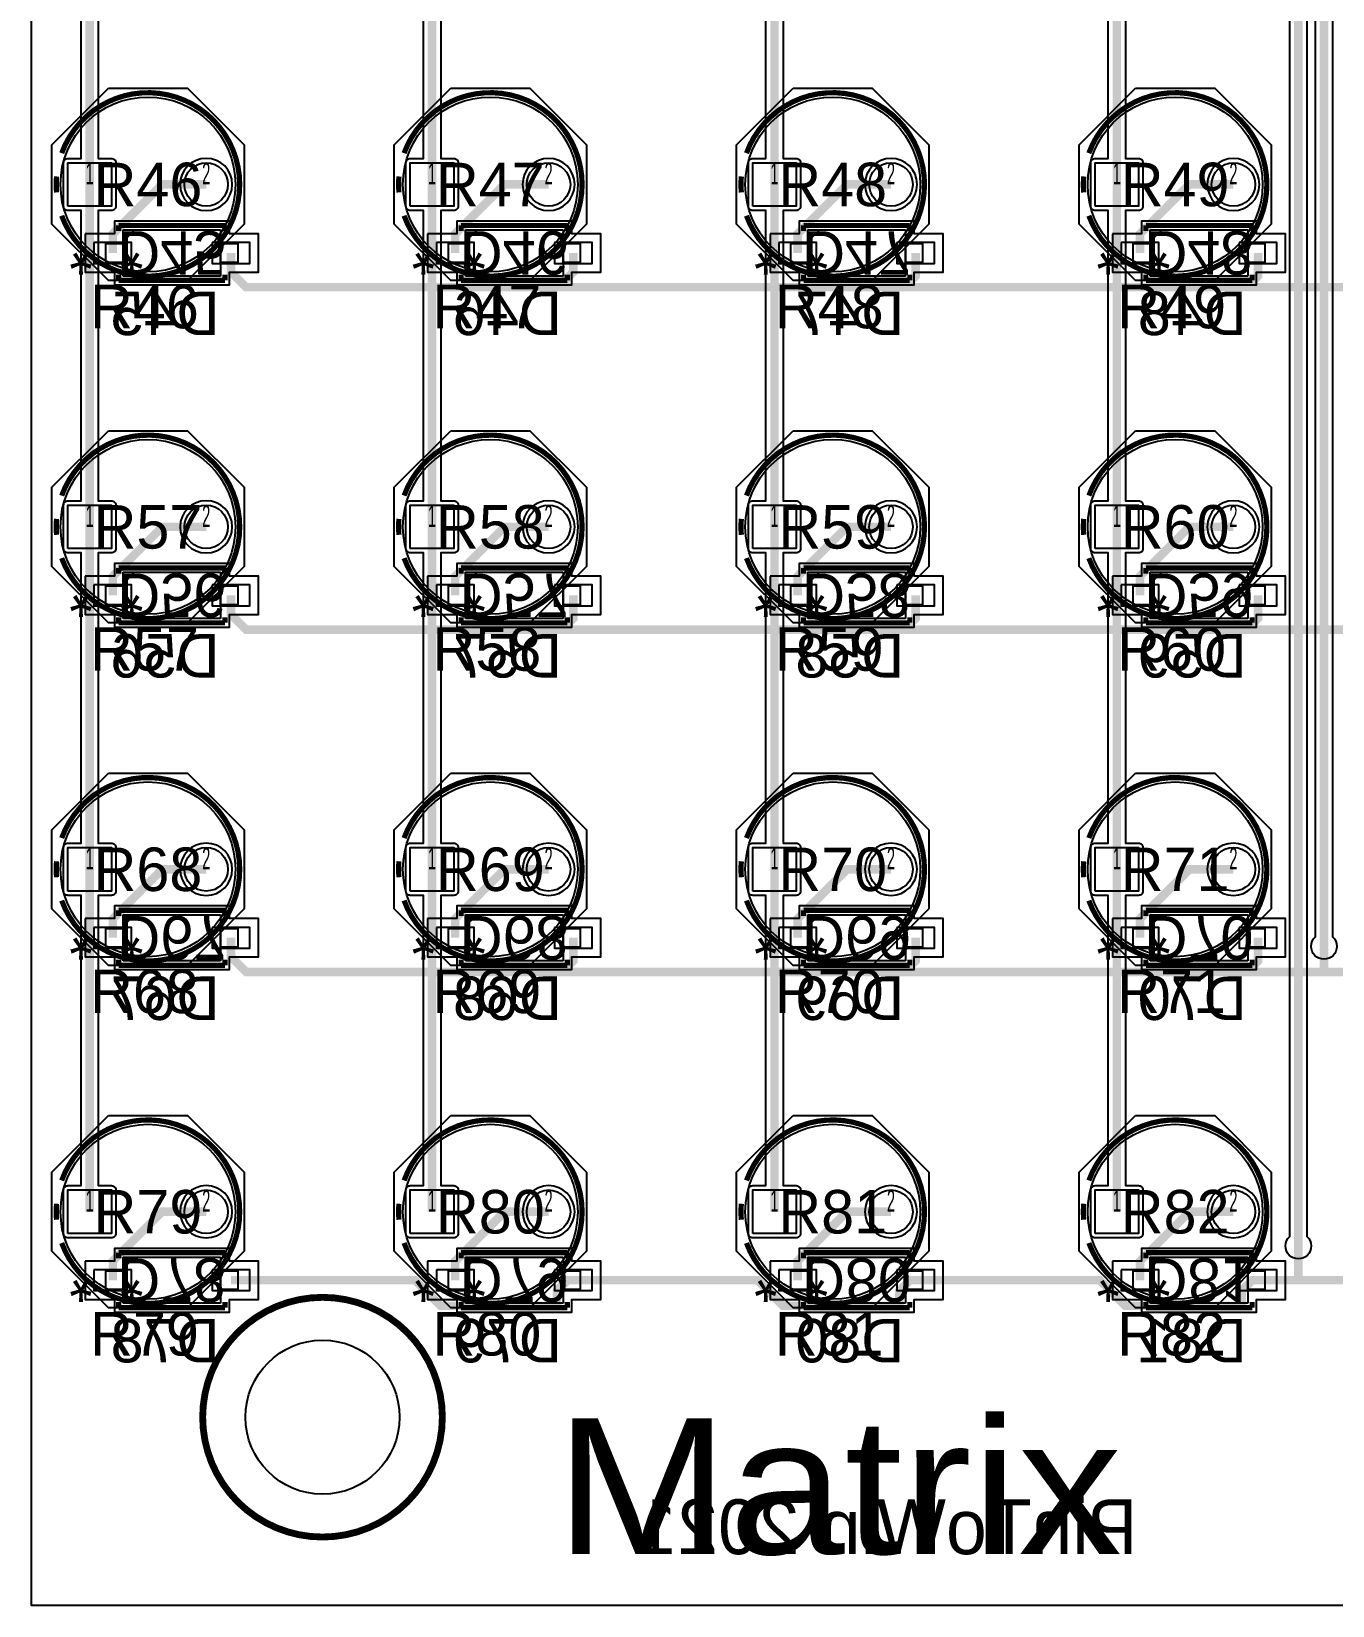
# Model space of a CAD drawing. Extents: x -64 to 44, y -72 to 40.
# Drawn here: x -63.5 to -25.5, y -71.5 to -25.53 of the extents above; entities that cross this region are included whole.
import ezdxf
from ezdxf.enums import TextEntityAlignment as Align

# ---------------------------------------------------------------- set-up
doc = ezdxf.new("R2010")
doc.units = 0
for name, color, linetype in [('ASSEMBLY', 12, 'CONTINUOUS'), ('BOUND', 85, 'CONTINUOUS'), ('COND', 80, 'CONTINUOUS'), ('COND2', 2, 'CONTINUOUS'), ('PACKAGES', 202, 'CONTINUOUS'), ('SILK_SCREEN', 85, 'CONTINUOUS'), ('SILK_SCREEN2', 85, 'CONTINUOUS'), ('SOLDER_MASK', 85, 'CONTINUOUS'), ('TEXT', 142, 'CONTINUOUS')]:
    doc.layers.add(name, color=color, linetype=linetype)

msp = doc.modelspace()

# ---------------------------------------------------------------- linework, layer by layer
at = {"layer": 'ASSEMBLY'}
for points in [[(-57.5455, -30, -1), (-62.6509, -30, -1), (-57.5455, -30)], [(-47.5455, -30, -1), (-52.6509, -30, -1), (-47.5455, -30)], [(-37.5455, -30, -1), (-42.6509, -30, -1), (-37.5455, -30)], [(-27.5455, -30, -1), (-32.6509, -30, -1), (-27.5455, -30)], [(-57.5455, -40, -1), (-62.6509, -40, -1), (-57.5455, -40)], [(-47.5455, -40, -1), (-52.6509, -40, -1), (-47.5455, -40)], [(-37.5455, -40, -1), (-42.6509, -40, -1), (-37.5455, -40)], [(-27.5455, -40, -1), (-32.6509, -40, -1), (-27.5455, -40)], [(-57.5455, -50, -1), (-62.6509, -50, -1), (-57.5455, -50)], [(-47.5455, -50, -1), (-52.6509, -50, -1), (-47.5455, -50)], [(-37.5455, -50, -1), (-42.6509, -50, -1), (-37.5455, -50)], [(-27.5455, -50, -1), (-32.6509, -50, -1), (-27.5455, -50)], [(-57.5455, -60, -1), (-62.6509, -60, -1), (-57.5455, -60)], [(-47.5455, -60, -1), (-52.6509, -60, -1), (-47.5455, -60)], [(-37.5455, -60, -1), (-42.6509, -60, -1), (-37.5455, -60)], [(-27.5455, -60, -1), (-32.6509, -60, -1), (-27.5455, -60)]]:
    msp.add_lwpolyline(points, format="xyb", dxfattribs=at)
for points in [[(-60.825, -31.6625), (-60.4875, -31.325)], [(-60.825, -31.325), (-57.975, -31.325)], [(-60.825, -32.675), (-60.825, -31.325)], [(-57.975, -31.325), (-57.975, -32.675)], [(-50.825, -31.6625), (-50.4875, -31.325)], [(-50.825, -31.325), (-47.975, -31.325)], [(-50.825, -32.675), (-50.825, -31.325)], [(-47.975, -31.325), (-47.975, -32.675)], [(-40.825, -31.6625), (-40.4875, -31.325)], [(-40.825, -31.325), (-37.975, -31.325)], [(-40.825, -32.675), (-40.825, -31.325)], [(-37.975, -31.325), (-37.975, -32.675)], [(-30.825, -31.6625), (-30.4875, -31.325)], [(-30.825, -31.325), (-27.975, -31.325)], [(-30.825, -32.675), (-30.825, -31.325)], [(-27.975, -31.325), (-27.975, -32.675)], [(-61.325, -32.275), (-61.325, -31.725)], [(-61.325, -31.725), (-60.825, -31.725)], [(-60.825, -31.725), (-60.825, -32.275)], [(-57.975, -32.275), (-57.975, -31.725)], [(-57.975, -31.725), (-57.475, -31.725)], [(-57.475, -31.725), (-57.475, -32.275)], [(-51.325, -32.275), (-51.325, -31.725)], [(-51.325, -31.725), (-50.825, -31.725)], [(-50.825, -31.725), (-50.825, -32.275)], [(-47.975, -32.275), (-47.975, -31.725)], [(-47.975, -31.725), (-47.475, -31.725)], [(-47.475, -31.725), (-47.475, -32.275)], [(-41.325, -32.275), (-41.325, -31.725)], [(-41.325, -31.725), (-40.825, -31.725)], [(-40.825, -31.725), (-40.825, -32.275)], [(-37.975, -32.275), (-37.975, -31.725)], [(-37.975, -31.725), (-37.475, -31.725)], [(-37.475, -31.725), (-37.475, -32.275)], [(-31.325, -32.275), (-31.325, -31.725)], [(-31.325, -31.725), (-30.825, -31.725)], [(-30.825, -31.725), (-30.825, -32.275)], [(-27.975, -32.275), (-27.975, -31.725)], [(-27.975, -31.725), (-27.475, -31.725)], [(-27.475, -31.725), (-27.475, -32.275)], [(-60.825, -32.275), (-61.325, -32.275)], [(-60.825, -32.3375), (-60.4875, -32.675)], [(-57.475, -32.275), (-57.975, -32.275)], [(-50.825, -32.275), (-51.325, -32.275)], [(-50.825, -32.3375), (-50.4875, -32.675)], [(-47.475, -32.275), (-47.975, -32.275)], [(-40.825, -32.275), (-41.325, -32.275)], [(-40.825, -32.3375), (-40.4875, -32.675)], [(-37.475, -32.275), (-37.975, -32.275)], [(-30.825, -32.275), (-31.325, -32.275)], [(-30.825, -32.3375), (-30.4875, -32.675)], [(-27.475, -32.275), (-27.975, -32.275)], [(-57.975, -32.675), (-60.825, -32.675)], [(-47.975, -32.675), (-50.825, -32.675)], [(-37.975, -32.675), (-40.825, -32.675)], [(-27.975, -32.675), (-30.825, -32.675)], [(-60.825, -41.6625), (-60.4875, -41.325)], [(-60.825, -41.325), (-57.975, -41.325)], [(-60.825, -42.675), (-60.825, -41.325)], [(-57.975, -41.325), (-57.975, -42.675)], [(-50.825, -41.6625), (-50.4875, -41.325)], [(-50.825, -41.325), (-47.975, -41.325)], [(-50.825, -42.675), (-50.825, -41.325)], [(-47.975, -41.325), (-47.975, -42.675)], [(-40.825, -41.6625), (-40.4875, -41.325)], [(-40.825, -41.325), (-37.975, -41.325)], [(-40.825, -42.675), (-40.825, -41.325)], [(-37.975, -41.325), (-37.975, -42.675)], [(-30.825, -41.6625), (-30.4875, -41.325)], [(-30.825, -41.325), (-27.975, -41.325)], [(-30.825, -42.675), (-30.825, -41.325)], [(-27.975, -41.325), (-27.975, -42.675)], [(-61.325, -42.275), (-61.325, -41.725)], [(-61.325, -41.725), (-60.825, -41.725)], [(-60.825, -41.725), (-60.825, -42.275)], [(-57.975, -42.275), (-57.975, -41.725)], [(-57.975, -41.725), (-57.475, -41.725)], [(-57.475, -41.725), (-57.475, -42.275)], [(-51.325, -42.275), (-51.325, -41.725)], [(-51.325, -41.725), (-50.825, -41.725)], [(-50.825, -41.725), (-50.825, -42.275)], [(-47.975, -42.275), (-47.975, -41.725)], [(-47.975, -41.725), (-47.475, -41.725)], [(-47.475, -41.725), (-47.475, -42.275)], [(-41.325, -42.275), (-41.325, -41.725)], [(-41.325, -41.725), (-40.825, -41.725)], [(-40.825, -41.725), (-40.825, -42.275)], [(-37.975, -42.275), (-37.975, -41.725)], [(-37.975, -41.725), (-37.475, -41.725)], [(-37.475, -41.725), (-37.475, -42.275)], [(-31.325, -42.275), (-31.325, -41.725)], [(-31.325, -41.725), (-30.825, -41.725)], [(-30.825, -41.725), (-30.825, -42.275)], [(-27.975, -42.275), (-27.975, -41.725)], [(-27.975, -41.725), (-27.475, -41.725)], [(-27.475, -41.725), (-27.475, -42.275)], [(-60.825, -42.275), (-61.325, -42.275)], [(-57.475, -42.275), (-57.975, -42.275)], [(-50.825, -42.275), (-51.325, -42.275)], [(-47.475, -42.275), (-47.975, -42.275)], [(-40.825, -42.275), (-41.325, -42.275)], [(-37.475, -42.275), (-37.975, -42.275)], [(-30.825, -42.275), (-31.325, -42.275)], [(-27.475, -42.275), (-27.975, -42.275)], [(-60.825, -42.3375), (-60.4875, -42.675)], [(-57.975, -42.675), (-60.825, -42.675)], [(-50.825, -42.3375), (-50.4875, -42.675)], [(-47.975, -42.675), (-50.825, -42.675)], [(-40.825, -42.3375), (-40.4875, -42.675)], [(-37.975, -42.675), (-40.825, -42.675)], [(-30.825, -42.3375), (-30.4875, -42.675)], [(-27.975, -42.675), (-30.825, -42.675)], [(-60.825, -51.6625), (-60.4875, -51.325)], [(-60.825, -51.325), (-57.975, -51.325)], [(-60.825, -52.675), (-60.825, -51.325)], [(-57.975, -51.325), (-57.975, -52.675)], [(-50.825, -51.6625), (-50.4875, -51.325)], [(-50.825, -51.325), (-47.975, -51.325)], [(-50.825, -52.675), (-50.825, -51.325)], [(-47.975, -51.325), (-47.975, -52.675)], [(-40.825, -51.6625), (-40.4875, -51.325)], [(-40.825, -51.325), (-37.975, -51.325)], [(-40.825, -52.675), (-40.825, -51.325)], [(-37.975, -51.325), (-37.975, -52.675)], [(-30.825, -51.6625), (-30.4875, -51.325)], [(-30.825, -51.325), (-27.975, -51.325)], [(-30.825, -52.675), (-30.825, -51.325)], [(-27.975, -51.325), (-27.975, -52.675)], [(-61.325, -52.275), (-61.325, -51.725)], [(-61.325, -51.725), (-60.825, -51.725)], [(-60.825, -51.725), (-60.825, -52.275)], [(-57.975, -52.275), (-57.975, -51.725)], [(-57.975, -51.725), (-57.475, -51.725)], [(-57.475, -51.725), (-57.475, -52.275)], [(-51.325, -52.275), (-51.325, -51.725)], [(-51.325, -51.725), (-50.825, -51.725)], [(-50.825, -51.725), (-50.825, -52.275)], [(-47.975, -52.275), (-47.975, -51.725)], [(-47.975, -51.725), (-47.475, -51.725)], [(-47.475, -51.725), (-47.475, -52.275)], [(-41.325, -52.275), (-41.325, -51.725)], [(-41.325, -51.725), (-40.825, -51.725)], [(-40.825, -51.725), (-40.825, -52.275)], [(-37.975, -52.275), (-37.975, -51.725)], [(-37.975, -51.725), (-37.475, -51.725)], [(-37.475, -51.725), (-37.475, -52.275)], [(-31.325, -52.275), (-31.325, -51.725)], [(-31.325, -51.725), (-30.825, -51.725)], [(-30.825, -51.725), (-30.825, -52.275)], [(-27.975, -52.275), (-27.975, -51.725)], [(-27.975, -51.725), (-27.475, -51.725)], [(-27.475, -51.725), (-27.475, -52.275)], [(-60.825, -52.275), (-61.325, -52.275)], [(-60.825, -52.3375), (-60.4875, -52.675)], [(-57.475, -52.275), (-57.975, -52.275)], [(-50.825, -52.275), (-51.325, -52.275)], [(-50.825, -52.3375), (-50.4875, -52.675)], [(-47.475, -52.275), (-47.975, -52.275)], [(-40.825, -52.275), (-41.325, -52.275)], [(-40.825, -52.3375), (-40.4875, -52.675)], [(-37.475, -52.275), (-37.975, -52.275)], [(-30.825, -52.275), (-31.325, -52.275)], [(-30.825, -52.3375), (-30.4875, -52.675)], [(-27.475, -52.275), (-27.975, -52.275)], [(-57.975, -52.675), (-60.825, -52.675)], [(-47.975, -52.675), (-50.825, -52.675)], [(-37.975, -52.675), (-40.825, -52.675)], [(-27.975, -52.675), (-30.825, -52.675)], [(-60.825, -61.6625), (-60.4875, -61.325)], [(-60.825, -61.325), (-57.975, -61.325)], [(-60.825, -62.675), (-60.825, -61.325)], [(-57.975, -61.325), (-57.975, -62.675)], [(-50.825, -61.6625), (-50.4875, -61.325)], [(-50.825, -61.325), (-47.975, -61.325)], [(-50.825, -62.675), (-50.825, -61.325)], [(-47.975, -61.325), (-47.975, -62.675)], [(-40.825, -61.6625), (-40.4875, -61.325)], [(-40.825, -61.325), (-37.975, -61.325)], [(-40.825, -62.675), (-40.825, -61.325)], [(-37.975, -61.325), (-37.975, -62.675)], [(-30.825, -61.6625), (-30.4875, -61.325)], [(-30.825, -61.325), (-27.975, -61.325)], [(-30.825, -62.675), (-30.825, -61.325)], [(-27.975, -61.325), (-27.975, -62.675)], [(-61.325, -62.275), (-61.325, -61.725)], [(-61.325, -61.725), (-60.825, -61.725)], [(-60.825, -61.725), (-60.825, -62.275)], [(-57.975, -62.275), (-57.975, -61.725)], [(-57.975, -61.725), (-57.475, -61.725)], [(-57.475, -61.725), (-57.475, -62.275)], [(-51.325, -62.275), (-51.325, -61.725)], [(-51.325, -61.725), (-50.825, -61.725)], [(-50.825, -61.725), (-50.825, -62.275)], [(-47.975, -62.275), (-47.975, -61.725)], [(-47.975, -61.725), (-47.475, -61.725)], [(-47.475, -61.725), (-47.475, -62.275)], [(-41.325, -62.275), (-41.325, -61.725)], [(-41.325, -61.725), (-40.825, -61.725)], [(-40.825, -61.725), (-40.825, -62.275)], [(-37.975, -62.275), (-37.975, -61.725)], [(-37.975, -61.725), (-37.475, -61.725)], [(-37.475, -61.725), (-37.475, -62.275)], [(-31.325, -62.275), (-31.325, -61.725)], [(-31.325, -61.725), (-30.825, -61.725)], [(-30.825, -61.725), (-30.825, -62.275)], [(-27.975, -62.275), (-27.975, -61.725)], [(-27.975, -61.725), (-27.475, -61.725)], [(-27.475, -61.725), (-27.475, -62.275)], [(-60.825, -62.275), (-61.325, -62.275)], [(-60.825, -62.3375), (-60.4875, -62.675)], [(-57.475, -62.275), (-57.975, -62.275)], [(-50.825, -62.275), (-51.325, -62.275)], [(-50.825, -62.3375), (-50.4875, -62.675)], [(-47.475, -62.275), (-47.975, -62.275)], [(-40.825, -62.275), (-41.325, -62.275)], [(-40.825, -62.3375), (-40.4875, -62.675)], [(-37.475, -62.275), (-37.975, -62.275)], [(-30.825, -62.275), (-31.325, -62.275)], [(-30.825, -62.3375), (-30.4875, -62.675)], [(-27.475, -62.275), (-27.975, -62.275)], [(-57.975, -62.675), (-60.825, -62.675)], [(-47.975, -62.675), (-50.825, -62.675)], [(-37.975, -62.675), (-40.825, -62.675)], [(-27.975, -62.675), (-30.825, -62.675)]]:
    msp.add_lwpolyline(points, dxfattribs=at)
at = {"layer": 'ASSEMBLY', "const_width": 0.2}
msp.add_lwpolyline([(-51.5, -66, 1), (-58.5, -66, 1), (-51.5, -66)], format="xyb", dxfattribs=at)
at = {"layer": 'BOUND'}
for points in [[(-61.2539, -27.1933), (-58.9425, -27.1933), (-57.2915, -28.8443), (-57.2915, -31.1557), (-58.9425, -32.8067), (-61.2539, -32.8067), (-62.9049, -31.1557), (-62.9049, -28.8443)], [(-51.2539, -27.1933), (-48.9425, -27.1933), (-47.2915, -28.8443), (-47.2915, -31.1557), (-48.9425, -32.8067), (-51.2539, -32.8067), (-52.9049, -31.1557), (-52.9049, -28.8443)], [(-41.2539, -27.1933), (-38.9425, -27.1933), (-37.2915, -28.8443), (-37.2915, -31.1557), (-38.9425, -32.8067), (-41.2539, -32.8067), (-42.9049, -31.1557), (-42.9049, -28.8443)], [(-31.2539, -27.1933), (-28.9425, -27.1933), (-27.2915, -28.8443), (-27.2915, -31.1557), (-28.9425, -32.8067), (-31.2539, -32.8067), (-32.9049, -31.1557), (-32.9049, -28.8443)], [(-61.929, -31.441), (-61.929, -32.559), (-61.079, -32.559), (-61.079, -32.929), (-57.721, -32.929), (-57.721, -32.559), (-56.871, -32.559), (-56.871, -31.441), (-57.721, -31.441), (-57.721, -31.071), (-61.079, -31.071), (-61.079, -31.441)], [(-51.929, -31.441), (-51.929, -32.559), (-51.079, -32.559), (-51.079, -32.929), (-47.721, -32.929), (-47.721, -32.559), (-46.871, -32.559), (-46.871, -31.441), (-47.721, -31.441), (-47.721, -31.071), (-51.079, -31.071), (-51.079, -31.441)], [(-41.929, -31.441), (-41.929, -32.559), (-41.079, -32.559), (-41.079, -32.929), (-37.721, -32.929), (-37.721, -32.559), (-36.871, -32.559), (-36.871, -31.441), (-37.721, -31.441), (-37.721, -31.071), (-41.079, -31.071), (-41.079, -31.441)], [(-31.929, -31.441), (-31.929, -32.559), (-31.079, -32.559), (-31.079, -32.929), (-27.721, -32.929), (-27.721, -32.559), (-26.871, -32.559), (-26.871, -31.441), (-27.721, -31.441), (-27.721, -31.071), (-31.079, -31.071), (-31.079, -31.441)], [(-61.2539, -37.1933), (-58.9425, -37.1933), (-57.2915, -38.8443), (-57.2915, -41.1557), (-58.9425, -42.8067), (-61.2539, -42.8067), (-62.9049, -41.1557), (-62.9049, -38.8443)], [(-51.2539, -37.1933), (-48.9425, -37.1933), (-47.2915, -38.8443), (-47.2915, -41.1557), (-48.9425, -42.8067), (-51.2539, -42.8067), (-52.9049, -41.1557), (-52.9049, -38.8443)], [(-41.2539, -37.1933), (-38.9425, -37.1933), (-37.2915, -38.8443), (-37.2915, -41.1557), (-38.9425, -42.8067), (-41.2539, -42.8067), (-42.9049, -41.1557), (-42.9049, -38.8443)], [(-31.2539, -37.1933), (-28.9425, -37.1933), (-27.2915, -38.8443), (-27.2915, -41.1557), (-28.9425, -42.8067), (-31.2539, -42.8067), (-32.9049, -41.1557), (-32.9049, -38.8443)], [(-61.929, -41.441), (-61.929, -42.559), (-61.079, -42.559), (-61.079, -42.929), (-57.721, -42.929), (-57.721, -42.559), (-56.871, -42.559), (-56.871, -41.441), (-57.721, -41.441), (-57.721, -41.071), (-61.079, -41.071), (-61.079, -41.441)], [(-51.929, -41.441), (-51.929, -42.559), (-51.079, -42.559), (-51.079, -42.929), (-47.721, -42.929), (-47.721, -42.559), (-46.871, -42.559), (-46.871, -41.441), (-47.721, -41.441), (-47.721, -41.071), (-51.079, -41.071), (-51.079, -41.441)], [(-41.929, -41.441), (-41.929, -42.559), (-41.079, -42.559), (-41.079, -42.929), (-37.721, -42.929), (-37.721, -42.559), (-36.871, -42.559), (-36.871, -41.441), (-37.721, -41.441), (-37.721, -41.071), (-41.079, -41.071), (-41.079, -41.441)], [(-31.929, -41.441), (-31.929, -42.559), (-31.079, -42.559), (-31.079, -42.929), (-27.721, -42.929), (-27.721, -42.559), (-26.871, -42.559), (-26.871, -41.441), (-27.721, -41.441), (-27.721, -41.071), (-31.079, -41.071), (-31.079, -41.441)], [(-61.2539, -47.1933), (-58.9425, -47.1933), (-57.2915, -48.8443), (-57.2915, -51.1557), (-58.9425, -52.8067), (-61.2539, -52.8067), (-62.9049, -51.1557), (-62.9049, -48.8443)], [(-51.2539, -47.1933), (-48.9425, -47.1933), (-47.2915, -48.8443), (-47.2915, -51.1557), (-48.9425, -52.8067), (-51.2539, -52.8067), (-52.9049, -51.1557), (-52.9049, -48.8443)], [(-41.2539, -47.1933), (-38.9425, -47.1933), (-37.2915, -48.8443), (-37.2915, -51.1557), (-38.9425, -52.8067), (-41.2539, -52.8067), (-42.9049, -51.1557), (-42.9049, -48.8443)], [(-31.2539, -47.1933), (-28.9425, -47.1933), (-27.2915, -48.8443), (-27.2915, -51.1557), (-28.9425, -52.8067), (-31.2539, -52.8067), (-32.9049, -51.1557), (-32.9049, -48.8443)], [(-61.929, -51.441), (-61.929, -52.559), (-61.079, -52.559), (-61.079, -52.929), (-57.721, -52.929), (-57.721, -52.559), (-56.871, -52.559), (-56.871, -51.441), (-57.721, -51.441), (-57.721, -51.071), (-61.079, -51.071), (-61.079, -51.441)], [(-51.929, -51.441), (-51.929, -52.559), (-51.079, -52.559), (-51.079, -52.929), (-47.721, -52.929), (-47.721, -52.559), (-46.871, -52.559), (-46.871, -51.441), (-47.721, -51.441), (-47.721, -51.071), (-51.079, -51.071), (-51.079, -51.441)], [(-41.929, -51.441), (-41.929, -52.559), (-41.079, -52.559), (-41.079, -52.929), (-37.721, -52.929), (-37.721, -52.559), (-36.871, -52.559), (-36.871, -51.441), (-37.721, -51.441), (-37.721, -51.071), (-41.079, -51.071), (-41.079, -51.441)], [(-31.929, -51.441), (-31.929, -52.559), (-31.079, -52.559), (-31.079, -52.929), (-27.721, -52.929), (-27.721, -52.559), (-26.871, -52.559), (-26.871, -51.441), (-27.721, -51.441), (-27.721, -51.071), (-31.079, -51.071), (-31.079, -51.441)], [(-61.2539, -57.1933), (-58.9425, -57.1933), (-57.2915, -58.8443), (-57.2915, -61.1557), (-58.9425, -62.8067), (-61.2539, -62.8067), (-62.9049, -61.1557), (-62.9049, -58.8443)], [(-51.2539, -57.1933), (-48.9425, -57.1933), (-47.2915, -58.8443), (-47.2915, -61.1557), (-48.9425, -62.8067), (-51.2539, -62.8067), (-52.9049, -61.1557), (-52.9049, -58.8443)], [(-41.2539, -57.1933), (-38.9425, -57.1933), (-37.2915, -58.8443), (-37.2915, -61.1557), (-38.9425, -62.8067), (-41.2539, -62.8067), (-42.9049, -61.1557), (-42.9049, -58.8443)], [(-31.2539, -57.1933), (-28.9425, -57.1933), (-27.2915, -58.8443), (-27.2915, -61.1557), (-28.9425, -62.8067), (-31.2539, -62.8067), (-32.9049, -61.1557), (-32.9049, -58.8443)], [(-61.929, -61.441), (-61.929, -62.559), (-61.079, -62.559), (-61.079, -62.929), (-57.721, -62.929), (-57.721, -62.559), (-56.871, -62.559), (-56.871, -61.441), (-57.721, -61.441), (-57.721, -61.071), (-61.079, -61.071), (-61.079, -61.441)], [(-51.929, -61.441), (-51.929, -62.559), (-51.079, -62.559), (-51.079, -62.929), (-47.721, -62.929), (-47.721, -62.559), (-46.871, -62.559), (-46.871, -61.441), (-47.721, -61.441), (-47.721, -61.071), (-51.079, -61.071), (-51.079, -61.441)], [(-41.929, -61.441), (-41.929, -62.559), (-41.079, -62.559), (-41.079, -62.929), (-37.721, -62.929), (-37.721, -62.559), (-36.871, -62.559), (-36.871, -61.441), (-37.721, -61.441), (-37.721, -61.071), (-41.079, -61.071), (-41.079, -61.441)], [(-31.929, -61.441), (-31.929, -62.559), (-31.079, -62.559), (-31.079, -62.929), (-27.721, -62.929), (-27.721, -62.559), (-26.871, -62.559), (-26.871, -61.441), (-27.721, -61.441), (-27.721, -61.071), (-31.079, -61.071), (-31.079, -61.441)]]:
    msp.add_lwpolyline(points, close=True, dxfattribs=at)
at = {"layer": 'COND'}
for points in [[(43.4999, 39.9999), (43.4999, -71.4999), (-63.4999, -71.4999), (-63.4999, 39.9999)], [(-62.435, -30.635), (-62.435, -29.365), (-61.165, -29.365), (-61.165, -30.635)], [(-52.435, -30.635), (-52.435, -29.365), (-51.165, -29.365), (-51.165, -30.635)], [(-42.435, -30.635), (-42.435, -29.365), (-41.165, -29.365), (-41.165, -30.635)], [(-32.435, -30.635), (-32.435, -29.365), (-31.165, -29.365), (-31.165, -30.635)], [(-62.435, -40.635), (-62.435, -39.365), (-61.165, -39.365), (-61.165, -40.635)], [(-52.435, -40.635), (-52.435, -39.365), (-51.165, -39.365), (-51.165, -40.635)], [(-42.435, -40.635), (-42.435, -39.365), (-41.165, -39.365), (-41.165, -40.635)], [(-32.435, -40.635), (-32.435, -39.365), (-31.165, -39.365), (-31.165, -40.635)], [(-62.435, -50.635), (-62.435, -49.365), (-61.165, -49.365), (-61.165, -50.635)], [(-52.435, -50.635), (-52.435, -49.365), (-51.165, -49.365), (-51.165, -50.635)], [(-42.435, -50.635), (-42.435, -49.365), (-41.165, -49.365), (-41.165, -50.635)], [(-32.435, -50.635), (-32.435, -49.365), (-31.165, -49.365), (-31.165, -50.635)], [(-62.435, -60.635), (-62.435, -59.365), (-61.165, -59.365), (-61.165, -60.635)], [(-52.435, -60.635), (-52.435, -59.365), (-51.165, -59.365), (-51.165, -60.635)], [(-42.435, -60.635), (-42.435, -59.365), (-41.165, -59.365), (-41.165, -60.635)], [(-32.435, -60.635), (-32.435, -59.365), (-31.165, -59.365), (-31.165, -60.635)]]:
    msp.add_lwpolyline(points, close=True, dxfattribs=at)
at = {"layer": 'COND', "const_width": 0.25}
for points in [[(-29.35, 15.98), (-29.35, 15.35), (-26.5, 12.5), (-26.5, -61)], [(-26.81, 15.98), (-26.81, 13.81), (-25.75, 12.75), (-25.75, -52.25)], [(-61.8, -30), (-61.8, -20)], [(-51.8, -30), (-51.8, -20)], [(-41.8, -30), (-41.8, -20)], [(-31.8, -30), (-31.8, -20)], [(-61.8, -40), (-61.8, -30)], [(-51.8, -40), (-51.8, -30)], [(-41.8, -40), (-41.8, -30)], [(-31.8, -40), (-31.8, -30)], [(-61.8, -50), (-61.8, -40)], [(-51.8, -50), (-51.8, -40)], [(-41.8, -50), (-41.8, -40)], [(-31.8, -50), (-31.8, -40)], [(-61.8, -60), (-61.8, -50)], [(-51.8, -60), (-51.8, -50)], [(-41.8, -60), (-41.8, -50)], [(-31.8, -60), (-31.8, -50)]]:
    msp.add_lwpolyline(points, dxfattribs=at)
at = {"layer": 'COND'}
for points in [[(-26.2478, 12.5), (-26.2478, -60.7195, -0.212733), (-26.1228, -61, -1), (-26.8772, -61, -0.212733), (-26.7522, -60.7195), (-26.7522, 12.3955)], [(-25.4978, 12.75), (-25.4978, -51.9695, -0.212733), (-25.3728, -52.25, -1), (-26.1272, -52.25, -0.212733), (-26.0022, -51.9695), (-26.0022, 12.6455)], [(-61.5478, -20.7622), (-61.5478, -29.2378), (-61.165, -29.2378, -0.414214), (-61.0378, -29.365), (-61.0378, -30.635, -0.414214), (-61.165, -30.7622), (-61.5478, -30.7622), (-61.5478, -39.2378), (-61.165, -39.2378, -0.414214), (-61.0378, -39.365), (-61.0378, -40.635, -0.414214), (-61.165, -40.7622), (-61.5478, -40.7622), (-61.5478, -49.2378), (-61.165, -49.2378, -0.414214), (-61.0378, -49.365), (-61.0378, -50.635, -0.414214), (-61.165, -50.7622), (-61.5478, -50.7622), (-61.5478, -59.2378), (-61.165, -59.2378, -0.414214), (-61.0378, -59.365), (-61.0378, -60.635, -0.414214), (-61.165, -60.7622), (-62.435, -60.7622, -0.414214), (-62.5622, -60.635), (-62.5622, -59.365, -0.414214), (-62.435, -59.2378), (-62.0522, -59.2378), (-62.0522, -50.7622), (-62.435, -50.7622, -0.414214), (-62.5622, -50.635), (-62.5622, -49.365, -0.414214), (-62.435, -49.2378), (-62.0522, -49.2378), (-62.0522, -40.7622), (-62.435, -40.7622, -0.414214), (-62.5622, -40.635), (-62.5622, -39.365, -0.414214), (-62.435, -39.2378), (-62.0522, -39.2378), (-62.0522, -30.7622), (-62.435, -30.7622, -0.414214), (-62.5622, -30.635), (-62.5622, -29.365, -0.414214), (-62.435, -29.2378), (-62.0522, -29.2378), (-62.0522, -20.7622)], [(-51.5478, -20.7622), (-51.5478, -29.2378), (-51.165, -29.2378, -0.414214), (-51.0378, -29.365), (-51.0378, -30.635, -0.414214), (-51.165, -30.7622), (-51.5478, -30.7622), (-51.5478, -39.2378), (-51.165, -39.2378, -0.414214), (-51.0378, -39.365), (-51.0378, -40.635, -0.414214), (-51.165, -40.7622), (-51.5478, -40.7622), (-51.5478, -49.2378), (-51.165, -49.2378, -0.414214), (-51.0378, -49.365), (-51.0378, -50.635, -0.414214), (-51.165, -50.7622), (-51.5478, -50.7622), (-51.5478, -59.2378), (-51.165, -59.2378, -0.414214), (-51.0378, -59.365), (-51.0378, -60.635, -0.414214), (-51.165, -60.7622), (-52.435, -60.7622, -0.414214), (-52.5622, -60.635), (-52.5622, -59.365, -0.414214), (-52.435, -59.2378), (-52.0522, -59.2378), (-52.0522, -50.7622), (-52.435, -50.7622, -0.414214), (-52.5622, -50.635), (-52.5622, -49.365, -0.414214), (-52.435, -49.2378), (-52.0522, -49.2378), (-52.0522, -40.7622), (-52.435, -40.7622, -0.414214), (-52.5622, -40.635), (-52.5622, -39.365, -0.414214), (-52.435, -39.2378), (-52.0522, -39.2378), (-52.0522, -30.7622), (-52.435, -30.7622, -0.414214), (-52.5622, -30.635), (-52.5622, -29.365, -0.414214), (-52.435, -29.2378), (-52.0522, -29.2378), (-52.0522, -20.7622)], [(-41.5478, -20.7622), (-41.5478, -29.2378), (-41.165, -29.2378, -0.414214), (-41.0378, -29.365), (-41.0378, -30.635, -0.414214), (-41.165, -30.7622), (-41.5478, -30.7622), (-41.5478, -39.2378), (-41.165, -39.2378, -0.414214), (-41.0378, -39.365), (-41.0378, -40.635, -0.414214), (-41.165, -40.7622), (-41.5478, -40.7622), (-41.5478, -49.2378), (-41.165, -49.2378, -0.414214), (-41.0378, -49.365), (-41.0378, -50.635, -0.414214), (-41.165, -50.7622), (-41.5478, -50.7622), (-41.5478, -59.2378), (-41.165, -59.2378, -0.414214), (-41.0378, -59.365), (-41.0378, -60.635, -0.414214), (-41.165, -60.7622), (-42.435, -60.7622, -0.414214), (-42.5622, -60.635), (-42.5622, -59.365, -0.414214), (-42.435, -59.2378), (-42.0522, -59.2378), (-42.0522, -50.7622), (-42.435, -50.7622, -0.414214), (-42.5622, -50.635), (-42.5622, -49.365, -0.414214), (-42.435, -49.2378), (-42.0522, -49.2378), (-42.0522, -40.7622), (-42.435, -40.7622, -0.414214), (-42.5622, -40.635), (-42.5622, -39.365, -0.414214), (-42.435, -39.2378), (-42.0522, -39.2378), (-42.0522, -30.7622), (-42.435, -30.7622, -0.414214), (-42.5622, -30.635), (-42.5622, -29.365, -0.414214), (-42.435, -29.2378), (-42.0522, -29.2378), (-42.0522, -20.7622)], [(-31.5478, -20.7622), (-31.5478, -29.2378), (-31.165, -29.2378, -0.414214), (-31.0378, -29.365), (-31.0378, -30.635, -0.414214), (-31.165, -30.7622), (-31.5478, -30.7622), (-31.5478, -39.2378), (-31.165, -39.2378, -0.414214), (-31.0378, -39.365), (-31.0378, -40.635, -0.414214), (-31.165, -40.7622), (-31.5478, -40.7622), (-31.5478, -49.2378), (-31.165, -49.2378, -0.414214), (-31.0378, -49.365), (-31.0378, -50.635, -0.414214), (-31.165, -50.7622), (-31.5478, -50.7622), (-31.5478, -59.2378), (-31.165, -59.2378, -0.414214), (-31.0378, -59.365), (-31.0378, -60.635, -0.414214), (-31.165, -60.7622), (-32.435, -60.7622, -0.414214), (-32.5622, -60.635), (-32.5622, -59.365, -0.414214), (-32.435, -59.2378), (-32.0522, -59.2378), (-32.0522, -50.7622), (-32.435, -50.7622, -0.414214), (-32.5622, -50.635), (-32.5622, -49.365, -0.414214), (-32.435, -49.2378), (-32.0522, -49.2378), (-32.0522, -40.7622), (-32.435, -40.7622, -0.414214), (-32.5622, -40.635), (-32.5622, -39.365, -0.414214), (-32.435, -39.2378), (-32.0522, -39.2378), (-32.0522, -30.7622), (-32.435, -30.7622, -0.414214), (-32.5622, -30.635), (-32.5622, -29.365, -0.414214), (-32.435, -29.2378), (-32.0522, -29.2378), (-32.0522, -20.7622)]]:
    msp.add_lwpolyline(points, format="xyb", dxfattribs=at)
for points in [[(-57.6342, -30, 1), (-59.1586, -30, 1)], [(-47.6342, -30, 1), (-49.1586, -30, 1)], [(-37.6342, -30, 1), (-39.1586, -30, 1)], [(-27.6342, -30, 1), (-29.1586, -30, 1)], [(-57.6342, -40, 1), (-59.1586, -40, 1)], [(-47.6342, -40, 1), (-49.1586, -40, 1)], [(-37.6342, -40, 1), (-39.1586, -40, 1)], [(-27.6342, -40, 1), (-29.1586, -40, 1)], [(-57.6342, -50, 1), (-59.1586, -50, 1)], [(-47.6342, -50, 1), (-49.1586, -50, 1)], [(-37.6342, -50, 1), (-39.1586, -50, 1)], [(-27.6342, -50, 1), (-29.1586, -50, 1)], [(-57.6342, -60, 1), (-59.1586, -60, 1)], [(-47.6342, -60, 1), (-49.1586, -60, 1)], [(-37.6342, -60, 1), (-39.1586, -60, 1)], [(-27.6342, -60, 1), (-29.1586, -60, 1)], [(-51.4998, -66, 1), (-58.5002, -66, 1)]]:
    msp.add_lwpolyline(points, format="xyb", close=True, dxfattribs=at)
for centre in [(-58.3964, -30), (-48.3964, -30), (-38.3964, -30), (-28.3964, -30), (-58.3964, -40), (-48.3964, -40), (-38.3964, -40), (-28.3964, -40), (-58.3964, -50), (-48.3964, -50), (-38.3964, -50), (-28.3964, -50), (-58.3964, -60), (-48.3964, -60), (-38.3964, -60), (-28.3964, -60)]:
    msp.add_circle(centre, 0.635, dxfattribs=at)
at = {"layer": 'COND2'}
for points in [[(-62.435, -30.635), (-62.435, -29.365), (-61.165, -29.365), (-61.165, -30.635)], [(-52.435, -30.635), (-52.435, -29.365), (-51.165, -29.365), (-51.165, -30.635)], [(-42.435, -30.635), (-42.435, -29.365), (-41.165, -29.365), (-41.165, -30.635)], [(-32.435, -30.635), (-32.435, -29.365), (-31.165, -29.365), (-31.165, -30.635)], [(-61.675, -31.695), (-61.675, -32.305), (-60.575, -32.305), (-60.575, -31.695)], [(-58.225, -31.695), (-58.225, -32.305), (-57.125, -32.305), (-57.125, -31.695)], [(-51.675, -31.695), (-51.675, -32.305), (-50.575, -32.305), (-50.575, -31.695)], [(-48.225, -31.695), (-48.225, -32.305), (-47.125, -32.305), (-47.125, -31.695)], [(-41.675, -31.695), (-41.675, -32.305), (-40.575, -32.305), (-40.575, -31.695)], [(-38.225, -31.695), (-38.225, -32.305), (-37.125, -32.305), (-37.125, -31.695)], [(-31.675, -31.695), (-31.675, -32.305), (-30.575, -32.305), (-30.575, -31.695)], [(-28.225, -31.695), (-28.225, -32.305), (-27.125, -32.305), (-27.125, -31.695)], [(-62.435, -40.635), (-62.435, -39.365), (-61.165, -39.365), (-61.165, -40.635)], [(-52.435, -40.635), (-52.435, -39.365), (-51.165, -39.365), (-51.165, -40.635)], [(-42.435, -40.635), (-42.435, -39.365), (-41.165, -39.365), (-41.165, -40.635)], [(-32.435, -40.635), (-32.435, -39.365), (-31.165, -39.365), (-31.165, -40.635)], [(-61.675, -41.695), (-61.675, -42.305), (-60.575, -42.305), (-60.575, -41.695)], [(-58.225, -41.695), (-58.225, -42.305), (-57.125, -42.305), (-57.125, -41.695)], [(-51.675, -41.695), (-51.675, -42.305), (-50.575, -42.305), (-50.575, -41.695)], [(-48.225, -41.695), (-48.225, -42.305), (-47.125, -42.305), (-47.125, -41.695)], [(-41.675, -41.695), (-41.675, -42.305), (-40.575, -42.305), (-40.575, -41.695)], [(-38.225, -41.695), (-38.225, -42.305), (-37.125, -42.305), (-37.125, -41.695)], [(-31.675, -41.695), (-31.675, -42.305), (-30.575, -42.305), (-30.575, -41.695)], [(-28.225, -41.695), (-28.225, -42.305), (-27.125, -42.305), (-27.125, -41.695)], [(-62.435, -50.635), (-62.435, -49.365), (-61.165, -49.365), (-61.165, -50.635)], [(-52.435, -50.635), (-52.435, -49.365), (-51.165, -49.365), (-51.165, -50.635)], [(-42.435, -50.635), (-42.435, -49.365), (-41.165, -49.365), (-41.165, -50.635)], [(-32.435, -50.635), (-32.435, -49.365), (-31.165, -49.365), (-31.165, -50.635)], [(-61.675, -51.695), (-61.675, -52.305), (-60.575, -52.305), (-60.575, -51.695)], [(-58.225, -51.695), (-58.225, -52.305), (-57.125, -52.305), (-57.125, -51.695)], [(-51.675, -51.695), (-51.675, -52.305), (-50.575, -52.305), (-50.575, -51.695)], [(-48.225, -51.695), (-48.225, -52.305), (-47.125, -52.305), (-47.125, -51.695)], [(-41.675, -51.695), (-41.675, -52.305), (-40.575, -52.305), (-40.575, -51.695)], [(-38.225, -51.695), (-38.225, -52.305), (-37.125, -52.305), (-37.125, -51.695)], [(-31.675, -51.695), (-31.675, -52.305), (-30.575, -52.305), (-30.575, -51.695)], [(-28.225, -51.695), (-28.225, -52.305), (-27.125, -52.305), (-27.125, -51.695)], [(-62.435, -60.635), (-62.435, -59.365), (-61.165, -59.365), (-61.165, -60.635)], [(-52.435, -60.635), (-52.435, -59.365), (-51.165, -59.365), (-51.165, -60.635)], [(-42.435, -60.635), (-42.435, -59.365), (-41.165, -59.365), (-41.165, -60.635)], [(-32.435, -60.635), (-32.435, -59.365), (-31.165, -59.365), (-31.165, -60.635)], [(-61.675, -61.695), (-61.675, -62.305), (-60.575, -62.305), (-60.575, -61.695)], [(-58.225, -61.695), (-58.225, -62.305), (-57.125, -62.305), (-57.125, -61.695)], [(-51.675, -61.695), (-51.675, -62.305), (-50.575, -62.305), (-50.575, -61.695)], [(-48.225, -61.695), (-48.225, -62.305), (-47.125, -62.305), (-47.125, -61.695)], [(-41.675, -61.695), (-41.675, -62.305), (-40.575, -62.305), (-40.575, -61.695)], [(-38.225, -61.695), (-38.225, -62.305), (-37.125, -62.305), (-37.125, -61.695)], [(-31.675, -61.695), (-31.675, -62.305), (-30.575, -62.305), (-30.575, -61.695)], [(-28.225, -61.695), (-28.225, -62.305), (-27.125, -62.305), (-27.125, -61.695)]]:
    msp.add_lwpolyline(points, close=True, dxfattribs=at)
at = {"layer": 'COND2', "const_width": 0.25}
for points in [[(-58.3964, -30), (-59.682, -30), (-61.125, -31.443), (-61.125, -32)], [(-48.3964, -30), (-49.682, -30), (-51.125, -31.443), (-51.125, -32)], [(-38.3964, -30), (-39.682, -30), (-41.125, -31.443), (-41.125, -32)], [(-28.3964, -30), (-29.682, -30), (-31.125, -31.443), (-31.125, -32)], [(-57.675, -32), (-57.675, -32.557), (-57.232, -33), (-48.118, -33)], [(-47.675, -32), (-47.675, -32.557), (-48.118, -33)], [(-37.675, -32), (-37.675, -32.675), (-38, -33)], [(-27.675, -32), (-27.675, -32.675), (-28, -33)], [(-38, -33), (-48.118, -33)], [(-28, -33), (-38, -33)], [(-24.25, -33), (-28, -33)], [(-58.3964, -40), (-59.682, -40), (-61.125, -41.443), (-61.125, -42)], [(-48.3964, -40), (-49.682, -40), (-51.125, -41.443), (-51.125, -42)], [(-38.3964, -40), (-39.682, -40), (-41.125, -41.443), (-41.125, -42)], [(-28.3964, -40), (-29.682, -40), (-31.125, -41.443), (-31.125, -42)], [(-57.675, -42), (-57.675, -42.557), (-57.232, -43), (-48, -43)], [(-47.675, -42), (-47.675, -42.675), (-48, -43)], [(-37.675, -42), (-37.675, -42.675), (-38, -43)], [(-27.675, -42), (-27.675, -42.675), (-28, -43)], [(-38, -43), (-48, -43)], [(-28, -43), (-38, -43)], [(-25, -43), (-28, -43)], [(-58.3964, -50), (-59.682, -50), (-61.125, -51.443), (-61.125, -52)], [(-48.3964, -50), (-49.682, -50), (-51.125, -51.443), (-51.125, -52)], [(-38.3964, -50), (-39.682, -50), (-41.125, -51.443), (-41.125, -52)], [(-28.3964, -50), (-29.682, -50), (-31.125, -51.443), (-31.125, -52)], [(-57.675, -52), (-57.675, -52.557), (-57.232, -53), (-48, -53)], [(-47.675, -52), (-47.675, -52.675), (-48, -53)], [(-37.675, -52), (-37.675, -52.675), (-38, -53)], [(-27.675, -52), (-27.675, -52.675), (-28, -53)], [(-25.75, -52.25), (-25.75, -53)], [(-48, -53), (-38, -53)], [(-38, -53), (-28, -53)], [(-25.75, -53), (-28, -53)], [(-18.118, -53), (-25.75, -53)], [(-58.3964, -60), (-59.682, -60), (-61.125, -61.443), (-61.125, -62)], [(-48.3964, -60), (-49.682, -60), (-51.125, -61.443), (-51.125, -62)], [(-38.3964, -60), (-39.682, -60), (-41.125, -61.443), (-41.125, -62)], [(-28.3964, -60), (-29.682, -60), (-31.125, -61.443), (-31.125, -62)], [(-26.5, -61), (-26.5, -62)], [(-57.675, -62), (-52.2982, -62), (-51.549, -62.7492), (-48.224, -62.7492), (-48.1508, -62.676), (-48.1508, -62.305), (-47.8458, -62), (-47.675, -62)], [(-47.675, -62), (-42.2982, -62), (-41.549, -62.7492), (-38.224, -62.7492), (-38.1508, -62.676), (-38.1508, -62.305), (-37.8458, -62), (-37.675, -62)], [(-37.675, -62), (-32.2982, -62), (-31.549, -62.7492), (-28.224, -62.7492), (-28.1508, -62.676), (-28.1508, -62.305), (-27.8458, -62), (-27.675, -62)], [(-27.675, -62), (-26.5, -62)], [(-26.5, -62), (-22.2982, -62), (-21.549, -62.7492), (-18.224, -62.7492), (-18.1508, -62.676), (-18.1508, -62.305), (-17.8458, -62), (-17.675, -62)]]:
    msp.add_lwpolyline(points, dxfattribs=at)
at = {"layer": 'COND2'}
for centre in [(-58.3964, -30), (-48.3964, -30), (-38.3964, -30), (-28.3964, -30), (-58.3964, -40), (-48.3964, -40), (-38.3964, -40), (-28.3964, -40), (-58.3964, -50), (-48.3964, -50), (-38.3964, -50), (-28.3964, -50), (-58.3964, -60), (-48.3964, -60), (-38.3964, -60), (-28.3964, -60)]:
    msp.add_circle(centre, 0.635, dxfattribs=at)
at = {"layer": 'PACKAGES'}
msp.add_lwpolyline([(-63.5, -71.5), (-63.5, 40), (43.5, 40), (43.5, -71.5)], close=True, dxfattribs=at)
msp.add_lwpolyline([(-51.5, -66, 1), (-58.5, -66, 1)], format="xyb", close=True, dxfattribs=at)
at = {"layer": 'SILK_SCREEN', "const_width": 0.1524}
for points in [[(-57.4185, -30, 0.83966), (-62.6175, -29.0868)], [(-47.4185, -30, 0.83966), (-52.6175, -29.0868)], [(-37.4185, -30, 0.83966), (-42.6175, -29.0868)], [(-27.4185, -30, 0.83966), (-32.6175, -29.0868)], [(-62.7677, -29.7669, 0.043577), (-62.7677, -30.2331)], [(-52.7677, -29.7669, 0.043577), (-52.7677, -30.2331)], [(-42.7677, -29.7669, 0.043577), (-42.7677, -30.2331)], [(-32.7677, -29.7669, 0.043577), (-32.7677, -30.2331)], [(-62.6175, -30.9132, 0.83966), (-57.4185, -30)], [(-52.6175, -30.9132, 0.83966), (-47.4185, -30)], [(-42.6175, -30.9132, 0.83966), (-37.4185, -30)], [(-32.6175, -30.9132, 0.83966), (-27.4185, -30)], [(-57.4185, -40, 0.83966), (-62.6175, -39.0868)], [(-47.4185, -40, 0.83966), (-52.6175, -39.0868)], [(-37.4185, -40, 0.83966), (-42.6175, -39.0868)], [(-27.4185, -40, 0.83966), (-32.6175, -39.0868)], [(-62.7677, -39.7669, 0.043577), (-62.7677, -40.2331)], [(-62.6175, -40.9132, 0.83966), (-57.4185, -40)], [(-52.7677, -39.7669, 0.043577), (-52.7677, -40.2331)], [(-52.6175, -40.9132, 0.83966), (-47.4185, -40)], [(-42.7677, -39.7669, 0.043577), (-42.7677, -40.2331)], [(-42.6175, -40.9132, 0.83966), (-37.4185, -40)], [(-32.7677, -39.7669, 0.043577), (-32.7677, -40.2331)], [(-32.6175, -40.9132, 0.83966), (-27.4185, -40)], [(-57.4185, -50, 0.83966), (-62.6175, -49.0868)], [(-47.4185, -50, 0.83966), (-52.6175, -49.0868)], [(-37.4185, -50, 0.83966), (-42.6175, -49.0868)], [(-27.4185, -50, 0.83966), (-32.6175, -49.0868)], [(-62.7677, -49.7669, 0.043577), (-62.7677, -50.2331)], [(-62.6175, -50.9132, 0.83966), (-57.4185, -50)], [(-52.7677, -49.7669, 0.043577), (-52.7677, -50.2331)], [(-52.6175, -50.9132, 0.83966), (-47.4185, -50)], [(-42.7677, -49.7669, 0.043577), (-42.7677, -50.2331)], [(-42.6175, -50.9132, 0.83966), (-37.4185, -50)], [(-32.7677, -49.7669, 0.043577), (-32.7677, -50.2331)], [(-32.6175, -50.9132, 0.83966), (-27.4185, -50)], [(-57.4185, -60, 0.83966), (-62.6175, -59.0868)], [(-47.4185, -60, 0.83966), (-52.6175, -59.0868)], [(-37.4185, -60, 0.83966), (-42.6175, -59.0868)], [(-27.4185, -60, 0.83966), (-32.6175, -59.0868)], [(-62.7677, -59.7669, 0.043577), (-62.7677, -60.2331)], [(-52.7677, -59.7669, 0.043577), (-52.7677, -60.2331)], [(-42.7677, -59.7669, 0.043577), (-42.7677, -60.2331)], [(-32.7677, -59.7669, 0.043577), (-32.7677, -60.2331)], [(-62.6175, -60.9132, 0.83966), (-57.4185, -60)], [(-52.6175, -60.9132, 0.83966), (-47.4185, -60)], [(-42.6175, -60.9132, 0.83966), (-37.4185, -60)], [(-32.6175, -60.9132, 0.83966), (-27.4185, -60)]]:
    msp.add_lwpolyline(points, format="xyb", dxfattribs=at)
for points in [[(-60.952, -31.198), (-57.848, -31.198)], [(-60.952, -31.3623), (-60.952, -31.198)], [(-57.848, -31.198), (-57.848, -31.3623)], [(-50.952, -31.198), (-47.848, -31.198)], [(-50.952, -31.3623), (-50.952, -31.198)], [(-47.848, -31.198), (-47.848, -31.3623)], [(-40.952, -31.198), (-37.848, -31.198)], [(-40.952, -31.3623), (-40.952, -31.198)], [(-37.848, -31.198), (-37.848, -31.3623)], [(-30.952, -31.198), (-27.848, -31.198)], [(-30.952, -31.3623), (-30.952, -31.198)], [(-27.848, -31.198), (-27.848, -31.3623)], [(-60.952, -32.802), (-60.952, -32.6377)], [(-57.848, -32.6377), (-57.848, -32.802)], [(-50.952, -32.802), (-50.952, -32.6377)], [(-47.848, -32.6377), (-47.848, -32.802)], [(-40.952, -32.802), (-40.952, -32.6377)], [(-37.848, -32.6377), (-37.848, -32.802)], [(-30.952, -32.802), (-30.952, -32.6377)], [(-27.848, -32.6377), (-27.848, -32.802)], [(-57.848, -32.802), (-60.952, -32.802)], [(-47.848, -32.802), (-50.952, -32.802)], [(-37.848, -32.802), (-40.952, -32.802)], [(-27.848, -32.802), (-30.952, -32.802)], [(-60.952, -41.198), (-57.848, -41.198)], [(-60.952, -41.3623), (-60.952, -41.198)], [(-57.848, -41.198), (-57.848, -41.3623)], [(-50.952, -41.198), (-47.848, -41.198)], [(-50.952, -41.3623), (-50.952, -41.198)], [(-47.848, -41.198), (-47.848, -41.3623)], [(-40.952, -41.198), (-37.848, -41.198)], [(-40.952, -41.3623), (-40.952, -41.198)], [(-37.848, -41.198), (-37.848, -41.3623)], [(-30.952, -41.198), (-27.848, -41.198)], [(-30.952, -41.3623), (-30.952, -41.198)], [(-27.848, -41.198), (-27.848, -41.3623)], [(-60.952, -42.802), (-60.952, -42.6377)], [(-57.848, -42.802), (-60.952, -42.802)], [(-57.848, -42.6377), (-57.848, -42.802)], [(-50.952, -42.802), (-50.952, -42.6377)], [(-47.848, -42.802), (-50.952, -42.802)], [(-47.848, -42.6377), (-47.848, -42.802)], [(-40.952, -42.802), (-40.952, -42.6377)], [(-37.848, -42.802), (-40.952, -42.802)], [(-37.848, -42.6377), (-37.848, -42.802)], [(-30.952, -42.802), (-30.952, -42.6377)], [(-27.848, -42.802), (-30.952, -42.802)], [(-27.848, -42.6377), (-27.848, -42.802)], [(-60.952, -51.198), (-57.848, -51.198)], [(-60.952, -51.3623), (-60.952, -51.198)], [(-57.848, -51.198), (-57.848, -51.3623)], [(-50.952, -51.198), (-47.848, -51.198)], [(-50.952, -51.3623), (-50.952, -51.198)], [(-47.848, -51.198), (-47.848, -51.3623)], [(-40.952, -51.198), (-37.848, -51.198)], [(-40.952, -51.3623), (-40.952, -51.198)], [(-37.848, -51.198), (-37.848, -51.3623)], [(-30.952, -51.198), (-27.848, -51.198)], [(-30.952, -51.3623), (-30.952, -51.198)], [(-27.848, -51.198), (-27.848, -51.3623)], [(-60.952, -52.802), (-60.952, -52.6377)], [(-57.848, -52.802), (-60.952, -52.802)], [(-57.848, -52.6377), (-57.848, -52.802)], [(-50.952, -52.802), (-50.952, -52.6377)], [(-47.848, -52.802), (-50.952, -52.802)], [(-47.848, -52.6377), (-47.848, -52.802)], [(-40.952, -52.802), (-40.952, -52.6377)], [(-37.848, -52.802), (-40.952, -52.802)], [(-37.848, -52.6377), (-37.848, -52.802)], [(-30.952, -52.802), (-30.952, -52.6377)], [(-27.848, -52.802), (-30.952, -52.802)], [(-27.848, -52.6377), (-27.848, -52.802)], [(-60.952, -61.198), (-57.848, -61.198)], [(-60.952, -61.3623), (-60.952, -61.198)], [(-57.848, -61.198), (-57.848, -61.3623)], [(-50.952, -61.198), (-47.848, -61.198)], [(-50.952, -61.3623), (-50.952, -61.198)], [(-47.848, -61.198), (-47.848, -61.3623)], [(-40.952, -61.198), (-37.848, -61.198)], [(-40.952, -61.3623), (-40.952, -61.198)], [(-37.848, -61.198), (-37.848, -61.3623)], [(-30.952, -61.198), (-27.848, -61.198)], [(-30.952, -61.3623), (-30.952, -61.198)], [(-27.848, -61.198), (-27.848, -61.3623)], [(-60.952, -62.802), (-60.952, -62.6377)], [(-57.848, -62.802), (-60.952, -62.802)], [(-57.848, -62.6377), (-57.848, -62.802)], [(-50.952, -62.802), (-50.952, -62.6377)], [(-47.848, -62.802), (-50.952, -62.802)], [(-47.848, -62.6377), (-47.848, -62.802)], [(-40.952, -62.802), (-40.952, -62.6377)], [(-37.848, -62.802), (-40.952, -62.802)], [(-37.848, -62.6377), (-37.848, -62.802)], [(-30.952, -62.802), (-30.952, -62.6377)], [(-27.848, -62.802), (-30.952, -62.802)], [(-27.848, -62.6377), (-27.848, -62.802)]]:
    msp.add_lwpolyline(points, dxfattribs=at)
at = {"layer": 'SOLDER_MASK'}
for points in [[(-62.435, -30.635), (-62.435, -29.365), (-61.165, -29.365), (-61.165, -30.635)], [(-52.435, -30.635), (-52.435, -29.365), (-51.165, -29.365), (-51.165, -30.635)], [(-42.435, -30.635), (-42.435, -29.365), (-41.165, -29.365), (-41.165, -30.635)], [(-32.435, -30.635), (-32.435, -29.365), (-31.165, -29.365), (-31.165, -30.635)], [(-62.435, -40.635), (-62.435, -39.365), (-61.165, -39.365), (-61.165, -40.635)], [(-52.435, -40.635), (-52.435, -39.365), (-51.165, -39.365), (-51.165, -40.635)], [(-42.435, -40.635), (-42.435, -39.365), (-41.165, -39.365), (-41.165, -40.635)], [(-32.435, -40.635), (-32.435, -39.365), (-31.165, -39.365), (-31.165, -40.635)], [(-62.435, -50.635), (-62.435, -49.365), (-61.165, -49.365), (-61.165, -50.635)], [(-52.435, -50.635), (-52.435, -49.365), (-51.165, -49.365), (-51.165, -50.635)], [(-42.435, -50.635), (-42.435, -49.365), (-41.165, -49.365), (-41.165, -50.635)], [(-32.435, -50.635), (-32.435, -49.365), (-31.165, -49.365), (-31.165, -50.635)], [(-62.435, -60.635), (-62.435, -59.365), (-61.165, -59.365), (-61.165, -60.635)], [(-52.435, -60.635), (-52.435, -59.365), (-51.165, -59.365), (-51.165, -60.635)], [(-42.435, -60.635), (-42.435, -59.365), (-41.165, -59.365), (-41.165, -60.635)], [(-32.435, -60.635), (-32.435, -59.365), (-31.165, -59.365), (-31.165, -60.635)]]:
    msp.add_lwpolyline(points, close=True, dxfattribs=at)
for centre, radius in [((-58.3964, -30), 0.635), ((-48.3964, -30), 0.635), ((-38.3964, -30), 0.635), ((-28.3964, -30), 0.635), ((-58.3964, -40), 0.635), ((-48.3964, -40), 0.635), ((-38.3964, -40), 0.635), ((-28.3964, -40), 0.635), ((-58.3964, -50), 0.635), ((-48.3964, -50), 0.635), ((-38.3964, -50), 0.635), ((-28.3964, -50), 0.635), ((-58.3964, -60), 0.635), ((-48.3964, -60), 0.635), ((-38.3964, -60), 0.635), ((-28.3964, -60), 0.635), ((-55, -66), 2.25)]:
    msp.add_circle(centre, radius, dxfattribs=at)

# ---------------------------------------------------------------- texts
at = {"layer": 'ASSEMBLY', "text_generation_flag": 2, "width": 1.02}
for p in [(-60.571, -31.365), (-50.571, -31.365), (-40.571, -31.365), (-30.571, -31.365), (-60.571, -41.365), (-50.571, -41.365), (-40.571, -41.365), (-30.571, -41.365), (-60.571, -51.365), (-50.571, -51.365), (-40.571, -51.365), (-30.571, -51.365), (-60.571, -61.365), (-50.571, -61.365), (-40.571, -61.365), (-30.571, -61.365)]:
    msp.add_text('*', height=1.27, rotation=180, dxfattribs=at).set_placement(p, align=Align.CENTER)
at = {"layer": 'SILK_SCREEN', "text_generation_flag": 2, "width": 1.02}
for p in [(-62.056, -31.365), (-52.056, -31.365), (-42.056, -31.365), (-32.056, -31.365), (-62.056, -41.365), (-52.056, -41.365), (-42.056, -41.365), (-32.056, -41.365), (-62.056, -51.365), (-52.056, -51.365), (-42.056, -51.365), (-32.056, -51.365), (-62.056, -61.365), (-52.056, -61.365), (-42.056, -61.365), (-32.056, -61.365)]:
    msp.add_text('*', height=1.27, rotation=180, dxfattribs=at).set_placement(p, align=Align.CENTER)
at = {"layer": 'SILK_SCREEN', "width": 1.147653}
msp.add_text('Matrix', height=3.962, dxfattribs=at).set_placement((-48.2, -70))
at = {"layer": 'SILK_SCREEN2', "text_generation_flag": 2}
msp.add_text('PinToWin 2021', height=1.6, dxfattribs=at).set_placement((-31.2, -70))
at = {"layer": 'TEXT'}
for s, height, width, p in [('1', 0.635, 0.500157, (-61.8, -30)), ('R46', 1.27, 1.02, (-60.0982, -30.635)), ('2', 0.635, 0.500157, (-58.3964, -30)), ('1', 0.635, 0.500157, (-51.8, -30)), ('R47', 1.27, 1.02, (-50.0982, -30.635)), ('2', 0.635, 0.500157, (-48.3964, -30)), ('1', 0.635, 0.500157, (-41.8, -30)), ('R48', 1.27, 1.02, (-40.0982, -30.635)), ('2', 0.635, 0.500157, (-38.3964, -30)), ('1', 0.635, 0.500157, (-31.8, -30)), ('R49', 1.27, 1.02, (-30.0982, -30.635)), ('2', 0.635, 0.500157, (-28.3964, -30)), ('R46', 1.27, 1.02, (-60.2, -34.2)), ('R47', 1.27, 1.02, (-50.2, -34.2)), ('R48', 1.27, 1.02, (-40.2, -34.2)), ('R49', 1.27, 1.02, (-30.2, -34.2)), ('1', 0.635, 0.500157, (-61.8, -40)), ('R57', 1.27, 1.02, (-60.0982, -40.635)), ('2', 0.635, 0.500157, (-58.3964, -40)), ('1', 0.635, 0.500157, (-51.8, -40)), ('R58', 1.27, 1.02, (-50.0982, -40.635)), ('2', 0.635, 0.500157, (-48.3964, -40)), ('1', 0.635, 0.500157, (-41.8, -40)), ('R59', 1.27, 1.02, (-40.0982, -40.635)), ('2', 0.635, 0.500157, (-38.3964, -40)), ('1', 0.635, 0.500157, (-31.8, -40)), ('R60', 1.27, 1.02, (-30.0982, -40.635)), ('2', 0.635, 0.500157, (-28.3964, -40)), ('R57', 1.27, 1.02, (-60.2, -44.2)), ('R58', 1.27, 1.02, (-50.2, -44.2)), ('R59', 1.27, 1.02, (-40.2, -44.2)), ('R60', 1.27, 1.02, (-30.2, -44.2)), ('1', 0.635, 0.500157, (-61.8, -50)), ('R68', 1.27, 1.02, (-60.0982, -50.635)), ('2', 0.635, 0.500157, (-58.3964, -50)), ('1', 0.635, 0.500157, (-51.8, -50)), ('R69', 1.27, 1.02, (-50.0982, -50.635)), ('2', 0.635, 0.500157, (-48.3964, -50)), ('1', 0.635, 0.500157, (-41.8, -50)), ('R70', 1.27, 1.02, (-40.0982, -50.635)), ('2', 0.635, 0.500157, (-38.3964, -50)), ('1', 0.635, 0.500157, (-31.8, -50)), ('R71', 1.27, 1.02, (-30.0982, -50.635)), ('2', 0.635, 0.500157, (-28.3964, -50)), ('R68', 1.27, 1.02, (-60.2, -54.2)), ('R69', 1.27, 1.02, (-50.2, -54.2)), ('R70', 1.27, 1.02, (-40.2, -54.2)), ('R71', 1.27, 1.02, (-30.2, -54.2)), ('1', 0.635, 0.500157, (-61.8, -60)), ('R79', 1.27, 1.02, (-60.0982, -60.635)), ('2', 0.635, 0.500157, (-58.3964, -60)), ('1', 0.635, 0.500157, (-51.8, -60)), ('R80', 1.27, 1.02, (-50.0982, -60.635)), ('2', 0.635, 0.500157, (-48.3964, -60)), ('1', 0.635, 0.500157, (-41.8, -60)), ('R81', 1.27, 1.02, (-40.0982, -60.635)), ('2', 0.635, 0.500157, (-38.3964, -60)), ('1', 0.635, 0.500157, (-31.8, -60)), ('R82', 1.27, 1.02, (-30.0982, -60.635)), ('2', 0.635, 0.500157, (-28.3964, -60)), ('R79', 1.27, 1.02, (-60.2, -64.2)), ('R80', 1.27, 1.02, (-50.2, -64.2)), ('R81', 1.27, 1.02, (-40.2, -64.2)), ('R82', 1.27, 1.02, (-30.2, -64.2))]:
    msp.add_text(s, height=height, dxfattribs=dict(at, width=width)).set_placement(p, align=Align.CENTER)
at = {"layer": 'TEXT', "text_generation_flag": 2, "width": 1.02}
for s, p in [('D45', (-59.4, -31.365)), ('D46', (-49.4, -31.365)), ('D47', (-39.4, -31.365)), ('D48', (-29.4, -31.365)), ('D56', (-59.4, -41.365)), ('D57', (-49.4, -41.365)), ('D58', (-39.4, -41.365)), ('D59', (-29.4, -41.365)), ('D67', (-59.4, -51.365)), ('D68', (-49.4, -51.365)), ('D69', (-39.4, -51.365)), ('D70', (-29.4, -51.365)), ('D78', (-59.4, -61.365)), ('D79', (-49.4, -61.365)), ('D80', (-39.4, -61.365)), ('D81', (-29.4, -61.365))]:
    msp.add_text(s, height=1.27, rotation=180, dxfattribs=at).set_placement(p, align=Align.CENTER)
for s, p in [('D45', (-59.6, -34.4)), ('D46', (-49.6, -34.4)), ('D47', (-39.6, -34.4)), ('D48', (-29.6, -34.4)), ('D56', (-59.6, -44.4)), ('D57', (-49.6, -44.4)), ('D58', (-39.6, -44.4)), ('D59', (-29.6, -44.4)), ('D67', (-59.6, -54.4)), ('D68', (-49.6, -54.4)), ('D69', (-39.6, -54.4)), ('D70', (-29.6, -54.4)), ('D78', (-59.6, -64.4)), ('D79', (-49.6, -64.4)), ('D80', (-39.6, -64.4)), ('D81', (-29.6, -64.4))]:
    msp.add_text(s, height=1.27, dxfattribs=at).set_placement(p, align=Align.CENTER)

doc.saveas('drawing.dxf')
